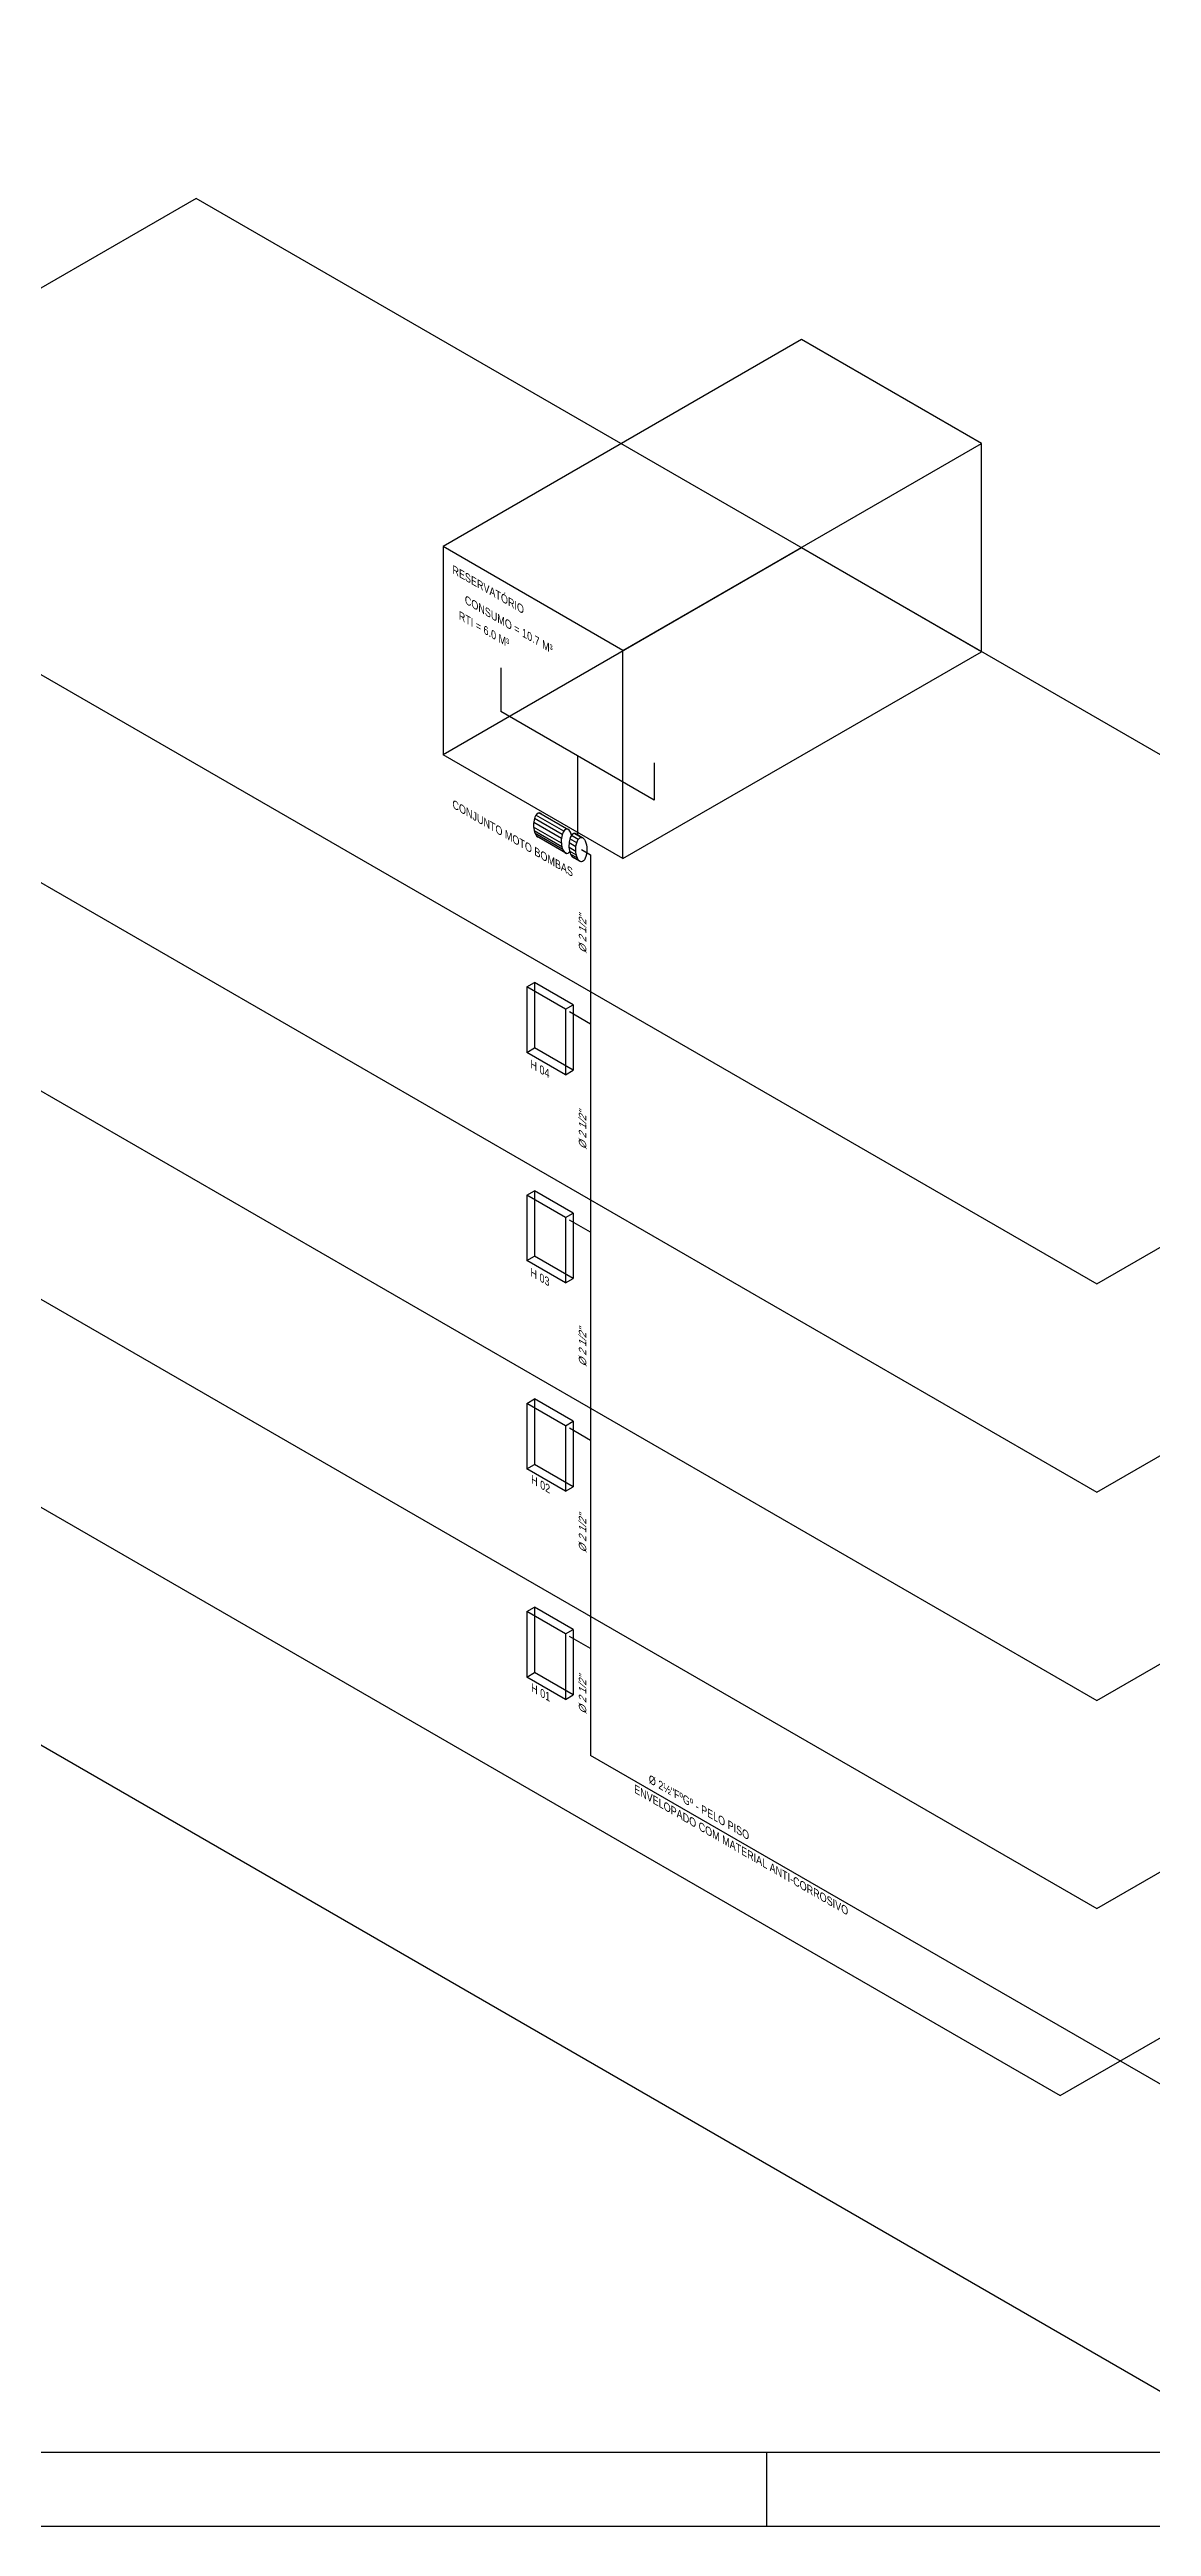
# Paper-space layout 'P12 (2)' of a CAD drawing. Extents: x 32 to 873, y 2 to 596.
# Drawn here: x 242 to 390.1, y 2.5 to 335.6 of the extents above; entities that cross this region are included whole.
import ezdxf

# ---------------------------------------------------------------- set-up
doc = ezdxf.new("R2010")
doc.units = 0
doc.header["$MEASUREMENT"] = 0
doc.layers.get('0').update_dxf_attribs({"linetype": 'CONTINUOUS'})
for name, color, linetype in [('00', 7, 'CONTINUOUS'), ('carimbo', 4, 'CONTINUOUS'), ('moveis', 253, 'CONTINUOUS'), ('TEXTOS', 7, 'CONTINUOUS')]:
    doc.layers.add(name, color=color, linetype=linetype)
doc.styles.get("Standard").update_dxf_attribs({"font": 'arial.ttf'})

# ---------------------------------------------------------------- blocks, each defined once
blk = doc.blocks.new('A1')
blk.add_line((306, 10), (306, 0))
blk.add_lwpolyline([(841, 0), (0, 0), (0, 594), (841, 594)], close=True)
at = {"color": 2}
blk.add_lwpolyline([(831, 10), (831, 584), (30, 584), (30, 10), (831, 10)], dxfattribs=at)

psp = doc.layouts.new('P12 (2)')

# ---------------------------------------------------------------- linework, layer by layer
at = {"layer": '00', "color": 2, "linetype": 'Continuous'}
for p, q in [((343.114, 296.558), (294.92, 268.733)), ((367.296, 254.592), (367.297, 282.595)), ((319.104, 254.77), (294.92, 268.733)), ((294.92, 268.733), (294.92, 240.73)), ((343.114, 268.555), (294.92, 240.73)), ((319.104, 226.768), (319.104, 254.77)), ((302.69, 252.436), (302.69, 246.557)), ((323.32, 234.646), (302.69, 246.557)), ((319.104, 226.768), (294.92, 240.73)), ((313.005, 240.601), (313.005, 229.897)), ((323.32, 239.646), (323.32, 234.646)), ((310.821, 228.847), (307.095, 230.998)), ((310.829, 229.473), (307.103, 231.624)), ((310.892, 228.371), (307.166, 230.522)), ((310.938, 230.027), (307.212, 232.178)), ((311.019, 227.976), (307.293, 230.128)), ((311.135, 230.463), (307.409, 232.614)), ((311.526, 230.751), (307.8, 232.902)), ((311.63, 230.745), (307.904, 232.896)), ((313.092, 229.333), (312.168, 229.866)), ((313.483, 229.621), (312.559, 230.154)), ((313.587, 229.615), (312.663, 230.148)), ((311.53, 227.473), (307.49, 229.805)), ((311.439, 227.493), (307.574, 229.724)), ((312.778, 227.717), (311.854, 228.251)), ((312.786, 228.343), (311.862, 228.877)), ((312.849, 227.241), (311.925, 227.774)), ((312.895, 228.897), (311.971, 229.431)), ((312.976, 226.847), (312.052, 227.38)), ((313.487, 226.343), (312.249, 227.057)), ((313.257, 226.443), (312.333, 226.976)), ((313.516, 227.982), (314.735, 227.278)), ((314.735, 227.278), (314.735, 106.166)), ((306.187, 209.502), (307.226, 210.102)), ((312.422, 207.102), (307.226, 210.102)), ((307.226, 210.102), (307.226, 201.302)), ((311.383, 206.502), (306.187, 209.502)), ((306.187, 209.502), (306.187, 200.702)), ((311.383, 206.502), (312.422, 207.102)), ((312.422, 207.102), (312.422, 198.302)), ((311.383, 206.502), (311.383, 197.702)), ((314.735, 204.521), (311.903, 206.156)), ((306.187, 200.702), (307.226, 201.302)), ((311.383, 197.702), (306.187, 200.702)), ((312.422, 198.302), (307.226, 201.302)), ((311.383, 197.702), (312.422, 198.302)), ((306.187, 181.502), (307.226, 182.102)), ((311.383, 178.502), (306.187, 181.502)), ((306.187, 181.502), (306.187, 172.702)), ((312.422, 179.102), (307.226, 182.102)), ((307.226, 182.102), (307.226, 173.302)), ((311.383, 178.502), (312.422, 179.102)), ((311.383, 178.502), (311.383, 169.702)), ((314.735, 176.521), (311.903, 178.156)), ((312.422, 179.102), (312.422, 170.302)), ((306.187, 172.702), (307.226, 173.302)), ((312.422, 170.302), (307.226, 173.302)), ((311.383, 169.702), (306.187, 172.702)), ((311.383, 169.702), (312.422, 170.302)), ((306.187, 153.502), (307.226, 154.102)), ((311.383, 150.502), (306.187, 153.502)), ((306.187, 153.502), (306.187, 144.702)), ((312.422, 151.102), (307.226, 154.102)), ((307.226, 154.102), (307.226, 145.302)), ((311.383, 150.502), (312.422, 151.102)), ((311.383, 150.502), (311.383, 141.702)), ((314.735, 148.521), (311.903, 150.156)), ((312.422, 151.102), (312.422, 142.302)), ((306.187, 144.702), (307.226, 145.302)), ((311.383, 141.702), (306.187, 144.702)), ((312.422, 142.302), (307.226, 145.302)), ((311.383, 141.702), (312.422, 142.302)), ((306.187, 125.502), (307.226, 126.102)), ((311.383, 122.502), (306.187, 125.502)), ((306.187, 125.502), (306.187, 116.702)), ((312.422, 123.102), (307.226, 126.102)), ((307.226, 126.102), (307.226, 117.302)), ((311.383, 122.502), (312.422, 123.102)), ((311.383, 122.502), (311.383, 113.702)), ((314.735, 120.521), (311.903, 122.156)), ((312.422, 123.102), (312.422, 114.302)), ((306.187, 116.702), (307.226, 117.302)), ((311.383, 113.702), (306.187, 116.702)), ((312.422, 114.302), (307.226, 117.302)), ((311.383, 113.702), (312.422, 114.302)), ((423.81, 43.192), (314.735, 106.166))]:
    psp.add_line(p, q, dxfattribs=at)
for points in [[(319.104, 254.77), (367.297, 282.595), (343.114, 296.558)], [(319.104, 226.768), (367.297, 254.593), (343.114, 268.555)]]:
    psp.add_lwpolyline(points, dxfattribs=at)
for centre, start_param, end_param in [((307.833, 231.263), 5.8636983, 9.2632644), ((311.559, 229.112), 5.2305307, 9.9625791), ((312.592, 228.515), 5.8636983, 9.2632644)]:
    psp.add_ellipse(centre, major_axis=(0, 1.64), ratio=0.4559936, start_param=start_param, end_param=end_param, dxfattribs=at)
psp.add_ellipse((313.516, 227.982), major_axis=(0, 1.64), ratio=0.4559936, dxfattribs=at)
at = {"layer": 'moveis'}
for p, q in [((261.721, 315.544), (195.844, 277.51)), ((448.689, 207.601), (261.721, 315.544)), ((195.844, 277.51), (382.809, 169.565)), ((195.841, 249.51), (382.809, 141.565)), ((195.841, 221.51), (382.809, 113.565)), ((382.809, 169.565), (448.689, 207.601)), ((195.841, 193.51), (382.809, 85.565)), ((382.809, 141.565), (448.686, 179.6)), ((200.777, 162.661), (377.869, 60.417)), ((382.809, 113.565), (448.686, 151.6)), ((382.809, 85.565), (448.686, 123.6)), ((377.869, 60.417), (443.746, 98.452))]:
    psp.add_line(p, q, dxfattribs=at)
psp.add_lwpolyline([(427.928, 139.615), (519.766, 86.592), (398.414, 16.53), (223.407, 117.57)], dxfattribs=at)

# ---------------------------------------------------------------- block references
at = {"layer": 'carimbo', "linetype": 'Continuous'}
psp.add_blockref('A1', (32.403, 2.471), dxfattribs=at)

# ---------------------------------------------------------------- texts
at = {"layer": 'TEXTOS', "linetype": 'Continuous'}
for s, rotation, oblique, p in [('RESERVATÓRIO', 330, 330, (296.183, 265.162)), ('RTI = 6.0 M³', 330, 330, (297.037, 258.989)), ('CONSUMO = 10.7 M³', 330, 330, (297.851, 261.099)), ('CONJUNTO MOTO BOMBAS', 330, 330, (296.183, 233.618)), ('Ø 2 1/2"', 90, 30, (314.174, 214.012)), ('H 04', 330, 330, (306.675, 198.656)), ('Ø 2 1/2"', 90, 30, (314.174, 187.634)), ('H 03', 330, 330, (306.675, 170.656)), ('Ø 2 1/2"', 90, 30, (314.174, 158.421)), ('H 02', 330, 330, (306.766, 142.802)), ('Ø 2 1/2"', 90, 30, (314.174, 133.394)), ('Ø 2 1/2"', 90, 30, (314.174, 111.703)), ('H 01', 330, 330, (306.766, 114.802)), ('Ø 2½"FºGº - PELO PISO', 330, 330, (322.585, 102.494)), ('ENVELOPADO COM MATERIAL ANTI-CORROSIVO', 330, 330, (320.611, 101.179))]:
    psp.add_text(s, height=1, rotation=rotation, dxfattribs=dict(at, oblique=oblique)).set_placement(p)

doc.saveas('drawing.dxf')
